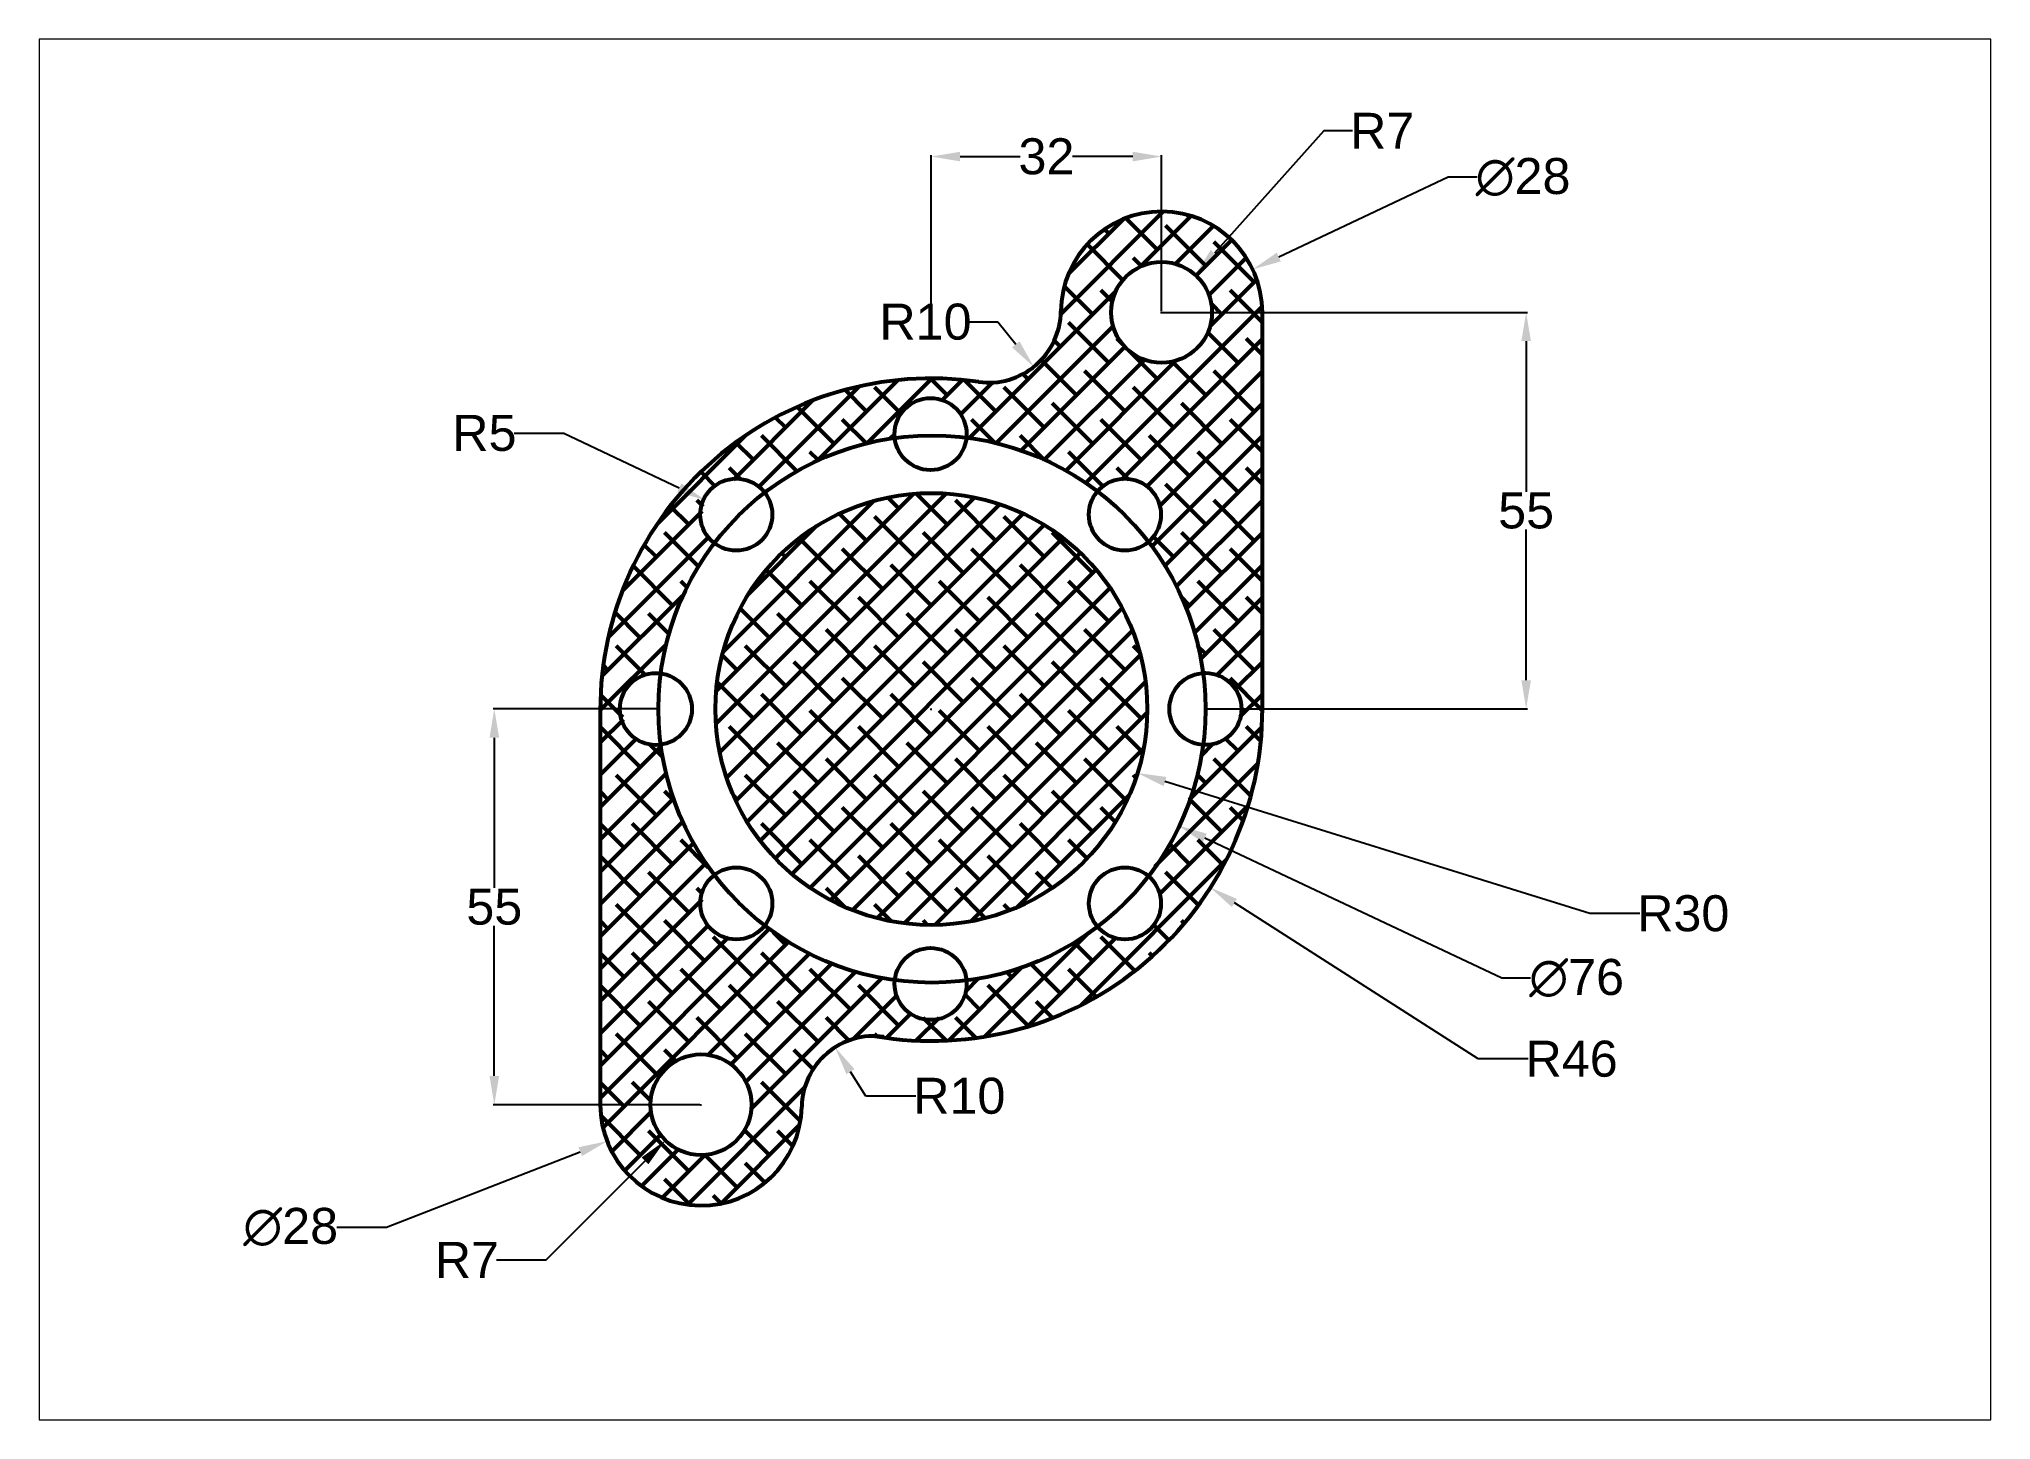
# Paper-space layout 'Layout3' of a CAD drawing. Header units: millimetres. Extents: x 30 to 267, y 21 to 189.
# The model-space entities are those that its viewports show. They can reach past a viewport. Long polylines and large blocks are cut down to what shows.
import ezdxf

# ---------------------------------------------------------------- set-up
doc = ezdxf.new("R2010")
doc.units = ezdxf.units.MM
doc.styles.get("Standard").update_dxf_attribs({"font": 'arial.ttf'})
doc.dimstyles.get("Standard").update_dxf_attribs({"dimtxt": 5, "dimasz": 4, "dimexe": 0.18, "dimexo": 0.0625, "dimgap": 0.09, "dimtad": 0, "dimtih": 1, "dimtoh": 1, "dimdec": 0, "dimzin": 0, "dimdsep": 46, "dimtxsty": 'Standard', "dimcen": 0.09, "dimadec": 0, "dimazin": 0, "dimtfac": 1, "dimtdec": 0, "dimtofl": 0, "dimtmove": 0, "dimatfit": 3, "dimfxl": 1, "dimtolj": 1, "dimtzin": 0, "dimarcsym": 0})
pattern_1 = [(45, (-209.005, 0.09), (-2.24506403, 2.24506403), []), (135, (-209.005, 0.09), (-6.735192091, 2.24506403), [7.9375, -4.7625])]

# ---------------------------------------------------------------- blocks, each defined once
blk = doc.blocks.new('*U12')
blk.add_circle((38, 38), 38)
blk = doc.blocks.new('*U13')
at = {"color": 0, "linetype": 'ByBlock', "lineweight": -2, "transparency": 16777216}
for p, rotation in [((1500863.93, 368597.91), 59.99999999999999), ((1500901.93, 368635.91), 120), ((1500836.11, 368701.73), 240), ((1500798.11, 368663.73), 299.9999999999999), ((1500888.02, 368687.82), 180)]:
    blk.add_blockref('*U12', p, dxfattribs=dict(at, rotation=rotation))
blk.add_blockref('*U12', (1500812.02, 368611.82), dxfattribs=at)
blk = doc.blocks.new('*U10')
blk.add_blockref('*U13', (-1500798.11, -368597.91))
blk = doc.blocks.new('*U11')
at = {"color": 0, "linetype": 'ByBlock', "lineweight": -2, "transparency": 16777216}
for p, rotation in [((1500869.02, 368578.91), 59.99999999999997), ((1500920.93, 368630.82), 120), ((1500831.02, 368720.73), 240), ((1500779.11, 368668.82), 299.9999999999999), ((1500901.93, 368701.73), 180)]:
    blk.add_blockref('*U10', p, dxfattribs=dict(at, rotation=rotation))
blk.add_blockref('*U10', (1500798.11, 368597.91), dxfattribs=at)
blk = doc.blocks.new('*D15')
at = {"color": 0, "lineweight": -2, "transparency": 16777216}
for p, q in [((1500640.93, 368649.91), (1500641.11, 368649.91)), ((1500641.02, 368649.82), (1500641.02, 368650)), ((1500717.02, 368601.32), (1500683.14, 368622.98)), ((1500723.93, 368601.32), (1500717.02, 368601.32))]:
    blk.add_line(p, q, dxfattribs=at)
at = {"color": 0, "lineweight": 40, "transparency": 16777216}
blk.add_solid([(1500683.5, 368623.54), (1500682.78, 368622.42), (1500679.77, 368625.13)], dxfattribs=at)
at = {"layer": 'Defpoints', "color": 0, "lineweight": 40, "transparency": 16777216}
for p in [(1500641.02, 368649.91), (1500679.77, 368625.13)]:
    blk.add_point(p, dxfattribs=at)
at = {"color": 0, "lineweight": 53, "transparency": 16777216, "insert": (1500729.99, 368601.32), "char_height": 5, "attachment_point": 5}
blk.add_mtext('\\A1;R46', dxfattribs=at)
blk = doc.blocks.new('*D16')
at = {"color": 0, "lineweight": -2, "transparency": 16777216}
for p, q in [((1500640.93, 368649.91), (1500641.11, 368649.91)), ((1500641.02, 368649.82), (1500641.02, 368650)), ((1500732.54, 368621.52), (1500673.49, 368639.84)), ((1500739.45, 368621.52), (1500732.54, 368621.52))]:
    blk.add_line(p, q, dxfattribs=at)
at = {"color": 0, "lineweight": 40, "transparency": 16777216}
blk.add_solid([(1500673.69, 368640.48), (1500673.29, 368639.2), (1500669.67, 368641.02)], dxfattribs=at)
at = {"layer": 'Defpoints', "color": 0, "lineweight": 40, "transparency": 16777216}
for p in [(1500641.02, 368649.91), (1500669.67, 368641.02)]:
    blk.add_point(p, dxfattribs=at)
at = {"color": 0, "lineweight": 53, "transparency": 16777216, "insert": (1500745.5, 368621.52), "char_height": 5, "attachment_point": 5}
blk.add_mtext('\\A1;R30', dxfattribs=at)
blk = doc.blocks.new('*D17')
at = {"color": 0, "lineweight": -2, "transparency": 16777216}
for p, q in [((1500583.06, 368688.23), (1500589.95, 368688.23)), ((1500589.95, 368688.23), (1500606.01, 368680.63)), ((1500614.06, 368676.78), (1500614.24, 368676.78)), ((1500614.15, 368676.69), (1500614.15, 368676.87))]:
    blk.add_line(p, q, dxfattribs=at)
at = {"color": 0, "lineweight": 40, "transparency": 16777216}
blk.add_solid([(1500606.3, 368681.24), (1500605.73, 368680.03), (1500609.63, 368678.92)], dxfattribs=at)
at = {"layer": 'Defpoints', "color": 0, "lineweight": 40, "transparency": 16777216}
for p in [(1500609.63, 368678.92), (1500614.15, 368676.78)]:
    blk.add_point(p, dxfattribs=at)
at = {"color": 0, "lineweight": 53, "transparency": 16777216, "insert": (1500578.92, 368688.23), "char_height": 5, "attachment_point": 5}
blk.add_mtext('\\A1;R5', dxfattribs=at)
blk = doc.blocks.new('*D18')
at = {"color": 0, "lineweight": -2, "transparency": 16777216}
for p, q in [((1500631.94, 368596.17), (1500629.79, 368599.55)), ((1500638.85, 368596.17), (1500631.94, 368596.17))]:
    blk.add_line(p, q, dxfattribs=at)
at = {"color": 0, "lineweight": 40, "transparency": 16777216}
blk.add_solid([(1500630.35, 368599.91), (1500629.23, 368599.19), (1500627.65, 368602.93)], dxfattribs=at)
at = {"layer": 'Defpoints', "color": 0, "lineweight": 40, "transparency": 16777216}
for p in [(1500627.65, 368602.93), (1500633.01, 368594.49)]:
    blk.add_point(p, dxfattribs=at)
at = {"color": 0, "lineweight": 53, "transparency": 16777216, "insert": (1500644.91, 368596.17), "char_height": 5, "attachment_point": 5}
blk.add_mtext('\\A1;R10', dxfattribs=at)
blk = doc.blocks.new('*D19')
at = {"color": 0, "lineweight": -2, "transparency": 16777216}
for p, q in [((1500608.93, 368594.96), (1500609.11, 368594.96)), ((1500609.02, 368594.87), (1500609.02, 368595.05)), ((1500587.52, 368573.42), (1500601.25, 368587.18)), ((1500580.61, 368573.42), (1500587.52, 368573.42))]:
    blk.add_line(p, q, dxfattribs=at)
at = {"color": 0, "lineweight": 40, "transparency": 16777216}
blk.add_solid([(1500600.77, 368587.65), (1500601.72, 368586.71), (1500604.07, 368590.01)], dxfattribs=at)
at = {"layer": 'Defpoints', "color": 0, "lineweight": 40, "transparency": 16777216}
for p in [(1500609.02, 368594.96), (1500604.07, 368590.01)]:
    blk.add_point(p, dxfattribs=at)
at = {"color": 0, "lineweight": 53, "transparency": 16777216, "insert": (1500576.49, 368573.42), "char_height": 5, "attachment_point": 5}
blk.add_mtext('\\A1;R7', dxfattribs=at)
blk = doc.blocks.new('*D20')
at = {"color": 0, "lineweight": -2, "transparency": 16777216}
for p, q in [((1500608.93, 368594.96), (1500609.11, 368594.96)), ((1500609.02, 368594.87), (1500609.02, 368595.05)), ((1500565.3, 368577.97), (1500592.24, 368588.44)), ((1500558.4, 368577.97), (1500565.3, 368577.97))]:
    blk.add_line(p, q, dxfattribs=at)
at = {"color": 0, "lineweight": 40, "transparency": 16777216}
blk.add_solid([(1500592, 368589.06), (1500592.48, 368587.82), (1500595.97, 368589.89)], dxfattribs=at)
at = {"layer": 'Defpoints', "color": 0, "lineweight": 40, "transparency": 16777216}
for p in [(1500622.06, 368600.04), (1500595.97, 368589.89)]:
    blk.add_point(p, dxfattribs=at)
at = {"color": 0, "lineweight": 53, "transparency": 16777216, "insert": (1500552.01, 368577.97), "char_height": 5, "attachment_point": 5}
blk.add_mtext('\\A1;∅28', dxfattribs=at)
blk = doc.blocks.new('*D21')
at = {"color": 0, "lineweight": -2, "transparency": 16777216}
for p, q in [((1500602.95, 368649.92), (1500580.12, 368649.92)), ((1500580.3, 368645.92), (1500580.3, 368625.07)), ((1500580.3, 368598.96), (1500580.3, 368619.81)), ((1500608.86, 368594.96), (1500580.12, 368594.96))]:
    blk.add_line(p, q, dxfattribs=at)
at = {"color": 0, "lineweight": 40, "transparency": 16777216}
for points in [[(1500579.63, 368645.92), (1500580.97, 368645.92), (1500580.3, 368649.92)], [(1500579.63, 368598.96), (1500580.97, 368598.96), (1500580.3, 368594.96)]]:
    blk.add_solid(points, dxfattribs=at)
at = {"layer": 'Defpoints', "color": 0, "lineweight": 40, "transparency": 16777216}
for p in [(1500603.02, 368649.92), (1500580.3, 368594.96), (1500608.93, 368594.96)]:
    blk.add_point(p, dxfattribs=at)
at = {"color": 0, "lineweight": 53, "transparency": 16777216, "insert": (1500580.3, 368622.44), "char_height": 5, "attachment_point": 5}
blk.add_mtext('\\A1;55', dxfattribs=at)
blk = doc.blocks.new('*D22')
at = {"color": 0, "lineweight": -2, "transparency": 16777216}
for p, q in [((1500673.08, 368705), (1500723.85, 368705)), ((1500723.67, 368701), (1500723.67, 368680.09)), ((1500723.67, 368653.92), (1500723.67, 368674.83)), ((1500679.08, 368649.92), (1500723.85, 368649.92))]:
    blk.add_line(p, q, dxfattribs=at)
at = {"color": 0, "lineweight": 40, "transparency": 16777216}
for points in [[(1500723.01, 368701), (1500724.34, 368701), (1500723.67, 368705)], [(1500723.01, 368653.92), (1500724.34, 368653.92), (1500723.67, 368649.92)]]:
    blk.add_solid(points, dxfattribs=at)
at = {"layer": 'Defpoints', "color": 0, "lineweight": 40, "transparency": 16777216}
for p in [(1500673.02, 368705), (1500679.02, 368649.92), (1500723.67, 368649.92)]:
    blk.add_point(p, dxfattribs=at)
at = {"color": 0, "lineweight": 53, "transparency": 16777216, "insert": (1500723.67, 368677.46), "char_height": 5, "attachment_point": 5}
blk.add_mtext('\\A1;55', dxfattribs=at)
blk = doc.blocks.new('*D23')
at = {"color": 0, "lineweight": -2, "transparency": 16777216}
for p, q in [((1500712.85, 368723.77), (1500689.3, 368712.67)), ((1500716.85, 368723.77), (1500712.85, 368723.77)), ((1500672.93, 368705), (1500673.11, 368705)), ((1500673.02, 368704.91), (1500673.02, 368705.09))]:
    blk.add_line(p, q, dxfattribs=at)
at = {"color": 0, "lineweight": 40, "transparency": 16777216}
blk.add_solid([(1500689.01, 368713.28), (1500689.58, 368712.07), (1500685.68, 368710.97)], dxfattribs=at)
at = {"layer": 'Defpoints', "color": 0, "lineweight": 40, "transparency": 16777216}
for p in [(1500685.68, 368710.97), (1500660.35, 368699.04)]:
    blk.add_point(p, dxfattribs=at)
at = {"color": 0, "lineweight": 53, "transparency": 16777216, "insert": (1500723.24, 368723.77), "char_height": 5, "attachment_point": 5}
blk.add_mtext('\\A1;∅28', dxfattribs=at)
blk = doc.blocks.new('*D24')
at = {"color": 0, "lineweight": -2, "transparency": 16777216}
for p, q in [((1500695.55, 368730.21), (1500680.35, 368713.2)), ((1500699.55, 368730.21), (1500695.55, 368730.21)), ((1500672.93, 368705), (1500673.11, 368705)), ((1500673.02, 368704.91), (1500673.02, 368705.09))]:
    blk.add_line(p, q, dxfattribs=at)
at = {"color": 0, "lineweight": 40, "transparency": 16777216}
blk.add_solid([(1500679.85, 368713.65), (1500680.84, 368712.76), (1500677.68, 368710.22)], dxfattribs=at)
at = {"layer": 'Defpoints', "color": 0, "lineweight": 40, "transparency": 16777216}
for p in [(1500677.68, 368710.22), (1500673.02, 368705)]:
    blk.add_point(p, dxfattribs=at)
at = {"color": 0, "lineweight": 53, "transparency": 16777216, "insert": (1500703.67, 368730.21), "char_height": 5, "attachment_point": 5}
blk.add_mtext('\\A1;R7', dxfattribs=at)
blk = doc.blocks.new('*D25')
at = {"color": 0, "lineweight": -2, "transparency": 16777216}
for p, q in [((1500646.27, 368703.68), (1500650.27, 368703.68)), ((1500650.27, 368703.68), (1500652.76, 368700.56))]:
    blk.add_line(p, q, dxfattribs=at)
at = {"color": 0, "lineweight": 40, "transparency": 16777216}
blk.add_solid([(1500653.28, 368700.98), (1500652.24, 368700.14), (1500655.26, 368697.44)], dxfattribs=at)
at = {"layer": 'Defpoints', "color": 0, "lineweight": 40, "transparency": 16777216}
for p in [(1500649.02, 368705.25), (1500655.26, 368697.44)]:
    blk.add_point(p, dxfattribs=at)
at = {"color": 0, "lineweight": 53, "transparency": 16777216, "insert": (1500640.21, 368703.68), "char_height": 5, "attachment_point": 5}
blk.add_mtext('\\A1;R10', dxfattribs=at)
blk = doc.blocks.new('*D26')
at = {"color": 0, "lineweight": -2, "transparency": 16777216}
for p, q in [((1500641.02, 368705.36), (1500641.02, 368726.82)), ((1500645.02, 368726.64), (1500653.37, 368726.64)), ((1500669.02, 368726.64), (1500660.66, 368726.64)), ((1500673.02, 368705.15), (1500673.02, 368726.82))]:
    blk.add_line(p, q, dxfattribs=at)
at = {"color": 0, "lineweight": 40, "transparency": 16777216}
for points in [[(1500645.02, 368727.3), (1500645.02, 368725.97), (1500641.02, 368726.64)], [(1500669.02, 368727.3), (1500669.02, 368725.97), (1500673.02, 368726.64)]]:
    blk.add_solid(points, dxfattribs=at)
at = {"layer": 'Defpoints', "color": 0, "lineweight": 40, "transparency": 16777216}
for p in [(1500641.02, 368726.64), (1500641.02, 368705.3), (1500673.02, 368705.09)]:
    blk.add_point(p, dxfattribs=at)
at = {"color": 0, "lineweight": 53, "transparency": 16777216, "insert": (1500657.02, 368726.64), "char_height": 5, "attachment_point": 5}
blk.add_mtext('\\A1;32', dxfattribs=at)
blk = doc.blocks.new('*D59')
at = {"color": 0, "lineweight": -2, "transparency": 16777216}
for p, q in [((1500640.93, 368649.91), (1500641.11, 368649.91)), ((1500641.02, 368649.82), (1500641.02, 368650)), ((1500720.3, 368612.54), (1500679.01, 368632)), ((1500724.3, 368612.54), (1500720.3, 368612.54))]:
    blk.add_line(p, q, dxfattribs=at)
at = {"color": 0, "lineweight": 40, "transparency": 16777216}
blk.add_solid([(1500679.29, 368632.61), (1500678.72, 368631.4), (1500675.39, 368633.71)], dxfattribs=at)
at = {"layer": 'Defpoints', "color": 0, "lineweight": 40, "transparency": 16777216}
for p in [(1500606.64, 368666.12), (1500675.39, 368633.71)]:
    blk.add_point(p, dxfattribs=at)
at = {"color": 0, "lineweight": 53, "transparency": 16777216, "insert": (1500730.69, 368612.54), "char_height": 5, "attachment_point": 5}
blk.add_mtext('\\A1;∅76', dxfattribs=at)
blk = doc.blocks.new('*U64')
at = {"lineweight": 53}
blk.add_circle((0, 0), 5, dxfattribs=at)
blk = doc.blocks.new('*U65')
at = {"color": 0, "linetype": 'ByBlock', "lineweight": -2, "transparency": 16777216}
for p, rotation in [((1500640.92, 368688.09), 90.00000000000001), ((1500613.92, 368676.91), 135), ((1500667.92, 368676.91), 45.00000000000001), ((1500602.75, 368649.91), 180), ((1500613.93, 368622.91), 225.0000000000001), ((1500667.93, 368622.92), 314.9999999999999), ((1500640.93, 368611.73), 269.9999999999999)]:
    blk.add_blockref('*U64', p, dxfattribs=dict(at, rotation=rotation))
blk.add_blockref('*U64', (1500679.11, 368649.92), dxfattribs=at)

msp = doc.modelspace()

# ---------------------------------------------------------------- hatches: boundary and pattern name
at = {"lineweight": 53, "true_color": 0x2776bb}
h = msp.add_hatch(dxfattribs=at)
h.set_pattern_fill('ANSI38', color=152)
h.set_pattern_definition(pattern_1)
h.paths.add_polyline_path([(1500687.02, 368705, 0.9949), (1500659.02, 368705.14, -0.45377), (1500647.59, 368695.35, 0.457199), (1500595.02, 368649.77), (1500595.02, 368594.96, 0.990111), (1500623.01, 368594.69, -0.415006), (1500633.24, 368604.48, 0.466096), (1500687.01, 368650), (1500684.01, 368650, -0.439252), (1500678.69, 368644.92, -0.131259), (1500671.18, 368626.8, -0.216054), (1500672.88, 368623.04, -0.692291), (1500664.12, 368619.74, -0.131259), (1500646, 368612.24, -0.016435), (1500646.01, 368611.91, -1), (1500636.01, 368611.91, -0.016486), (1500636.02, 368612.24, -0.131259), (1500617.9, 368619.75, -0.692215), (1500609.14, 368623.04, -0.216108), (1500610.85, 368626.81, -0.131259), (1500603.34, 368644.93, -0.4336), (1500598.02, 368649.92, -0.433661), (1500603.34, 368654.9, -0.131259), (1500610.85, 368673.02, -0.216054), (1500609.15, 368676.78, -0.692291), (1500617.91, 368680.08, -0.131259), (1500636.03, 368687.58, -0.016435), (1500636.02, 368687.91, -1), (1500646.02, 368687.91, -0.016486), (1500646.01, 368687.58, -0.131259), (1500664.13, 368680.07, -0.692215), (1500672.89, 368676.78, -0.216108), (1500671.18, 368673.02, -0.131259), (1500678.69, 368654.9, -0.428033), (1500684.01, 368650), (1500687.02, 368650)])
h.paths.add_polyline_path([(1500666.02, 368705, -1), (1500680.02, 368705, -1)], flags=16)
h.paths.add_polyline_path([(1500616.02, 368594.96, -1), (1500602.02, 368594.96, -1)], flags=16)
at = {"lineweight": 53, "true_color": 0xf8991e}
h = msp.add_hatch(dxfattribs=at)
h.set_pattern_fill('ANSI38', color=30)
h.set_pattern_definition(pattern_1)
h.paths.add_polyline_path([(1500611.02, 368649.91, 1), (1500671.02, 368649.91, 1)])
at = {"lineweight": 53, "true_color": 0xed1f24}
h = msp.add_hatch(dxfattribs=at)
h.set_pattern_fill('ANSI38', color=240)
h.set_pattern_definition(pattern_1)
h.paths.add_polyline_path([(1500611.02, 368649.91, 1), (1500671.02, 368649.91, 1)])

# ---------------------------------------------------------------- linework, layer by layer
at = {"lineweight": 53}
for p, q in [((1500687.02, 368650), (1500687.02, 368705)), ((1500595.02, 368649.96), (1500595.02, 368594.96))]:
    msp.add_line(p, q, dxfattribs=at)
for centre, radius in [((1500673.02, 368705), 7), ((1500641.11, 368649.91), 38), ((1500641.02, 368649.91), 30), ((1500609.02, 368594.96), 7)]:
    msp.add_circle(centre, radius, dxfattribs=at)
for centre, radius, start, end in [((1500673.02, 368705), 14, 0, 179.414), ((1500649.02, 368705.25), 10, 261.7855, 359.414), ((1500641.02, 368649.82), 46, 81.7855, 180.0648), ((1500641.02, 368649.82), 46, 260.2641, 0.2242), ((1500633.01, 368594.49), 10, 81.7819, 178.8612), ((1500609.02, 368594.96), 14, 180, 358.8612)]:
    msp.add_arc(centre, radius, start, end, dxfattribs=at)

# ---------------------------------------------------------------- block references
for name, p in [('*U11', (-209, 0.09)), ('*U65', (0, 0))]:
    msp.add_blockref(name, p, dxfattribs=at)

# ---------------------------------------------------------------- dimensions: what is measured, and where the dimension line sits
for center, mpoint, picture, middle in [((1500673.02, 368705), (1500677.68, 368710.22), '*D24', (1500703.67, 368730.21)), ((1500649.02, 368705.25), (1500655.26, 368697.44), '*D25', (1500640.21, 368703.68)), ((1500614.15, 368676.78), (1500609.63, 368678.92), '*D17', (1500578.92, 368688.23)), ((1500641.02, 368649.91), (1500679.77, 368625.13), '*D15', (1500729.99, 368601.32)), ((1500641.02, 368649.91), (1500669.67, 368641.02), '*D16', (1500745.5, 368621.52)), ((1500633.01, 368594.49), (1500627.65, 368602.93), '*D18', (1500644.91, 368596.17)), ((1500609.02, 368594.96), (1500604.07, 368590.01), '*D19', (1500576.49, 368573.42))]:
    dim = msp.add_radius_dim(center=center, mpoint=mpoint, dimstyle='Standard', dxfattribs=at)
    dim.commit()
    dim.dimension.update_dxf_attribs({"geometry": picture, "text_midpoint": middle, "dimtype": 164})
dim = msp.add_linear_dim(base=(1500641.02, 368726.64), p1=(1500673.02, 368705.09), p2=(1500641.02, 368705.3), dimstyle='Standard', dxfattribs=at)
dim.commit()
dim.dimension.update_dxf_attribs({"geometry": '*D26', "text_midpoint": (1500657.02, 368726.64)})
for p1, p2, picture, middle in [((1500660.35, 368699.04), (1500685.68, 368710.97), '*D23', (1500723.24, 368723.77)), ((1500606.64, 368666.12), (1500675.39, 368633.71), '*D59', (1500730.69, 368612.54)), ((1500622.06, 368600.04), (1500595.97, 368589.89), '*D20', (1500552.01, 368577.97))]:
    dim = msp.add_diameter_dim_2p(p1=p1, p2=p2, dimstyle='Standard', dxfattribs=at)
    dim.commit()
    dim.dimension.update_dxf_attribs({"geometry": picture, "text_midpoint": middle, "dimtype": 163})
for base, p1, p2, picture, middle in [((1500723.67, 368649.92), (1500673.02, 368705), (1500679.02, 368649.92), '*D22', (1500723.67, 368677.46)), ((1500580.3, 368594.96), (1500603.02, 368649.92), (1500608.93, 368594.96), '*D21', (1500580.3, 368622.44))]:
    dim = msp.add_linear_dim(base=base, p1=p1, p2=p2, angle=90, dimstyle='Standard', dxfattribs=at)
    dim.commit()
    dim.dimension.update_dxf_attribs({"geometry": picture, "text_midpoint": middle})

psp = doc.layouts.new('Layout3')

# ---------------------------------------------------------------- viewports
at = {"layer": '0', "lineweight": 40}
psp.add_viewport(center=(148.5, 105), size=(237.6, 168), view_center_point=(1500652.65, 368647.07), view_height=191.7678, dxfattribs=at)

doc.saveas('drawing.dxf')
